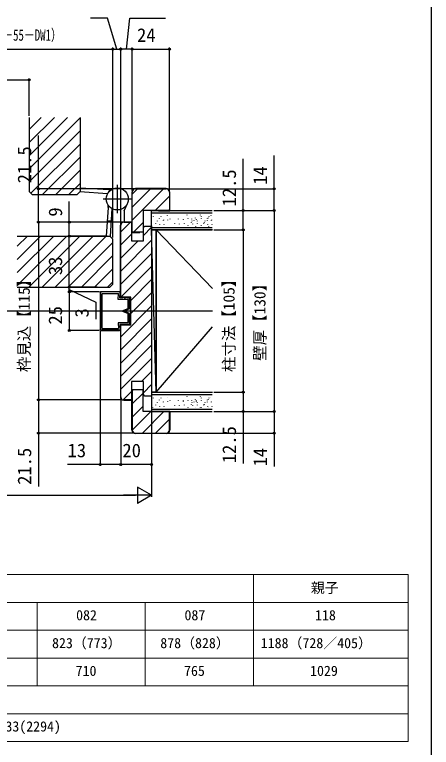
# Model space of a CAD drawing. Units: millimetres, scale not verified. Extents: x -525 to 525, y -783 to 779.
# Drawn here: x 255.5 to 525, y -401 to 72.9 of the extents above; entities that cross this region are included whole.
import ezdxf
from ezdxf.enums import TextEntityAlignment as Align

# ---------------------------------------------------------------- set-up
doc = ezdxf.new("R2010")
doc.units = ezdxf.units.MM
doc.header["$LTSCALE"] = 4
doc.layers.add('0-1_TABLE1', color=7, linetype='Continuous', lineweight=18)
for name, color, linetype in [('0-3_YKK_11', 7, 'Continuous'), ('0-4_YKK_12', 2, 'Continuous'), ('0-5_YKK_13', 4, 'Continuous'), ('0-7_YKK_D', 6, 'Continuous'), ('0-8_YKK_ZWAK', 7, 'Continuous'), ('0-9_YSS_K', 3, 'Continuous'), ('0-A_YSS_KE', 3, 'Continuous')]:
    doc.layers.add(name, color=color, linetype=linetype)
doc.styles.add('ＭＳ ゴシック', font='')
doc.styles.get('ＭＳ ゴシック').set_extended_font_data('MS Gothic')

msp = doc.modelspace()

# ---------------------------------------------------------------- linework, layer by layer
at = {"layer": '0-1_TABLE1'}
for p, q in [((-200, -289.3), (510, -289.3)), ((410, -289.3), (410, -361.3)), ((510, -289.3), (510, -397.3)), ((-120, -307.3), (510, -307.3)), ((270, -307.3), (270, -361.3)), ((340, -307.3), (340, -361.3)), ((-120, -325.3), (510, -325.3)), ((-120, -343.3), (510, -343.3)), ((-120, -361.3), (510, -361.3)), ((-120, -379.3), (510, -379.3)), ((-200, -397.3), (510, -397.3))]:
    msp.add_line(p, q, dxfattribs=at)
at = {"layer": '0-3_YKK_11'}
for points in [[(326.1, -61.098), (331.3, -61.098), (331.3, -68.098), (331.1, -68.098)], [(326.1, -61.298), (331.1, -61.298), (331.1, -73.298), (338.8, -73.298), (338.8, -64.798), (339.8, -63.798), (344.1, -63.798)], [(330.6, -112.498), (330.4, -112.498), (330.4, -109.998), (323.9, -109.998), (323.9, -63.298)], [(324.1, -174.298), (324.1, -127.798), (330.6, -127.798), (330.6, -109.798), (324.1, -109.798), (324.1, -63.298)], [(344.1, -63.798), (344.1, -173.798), (339.8, -173.798), (338.8, -172.798), (338.8, -164.298), (331.1, -164.298), (331.1, -176.298), (326.1, -176.298)], [(330.6, -125.098), (330.4, -125.098), (330.4, -127.598), (323.9, -127.598), (323.9, -174.298)], [(326.1, -176.498), (331.3, -176.498), (331.3, -169.498), (331.1, -169.498)]]:
    msp.add_lwpolyline(points, dxfattribs=at)
for centre, radius, start, end in [((326.1, -63.298), 2.2, 90.00001, 179.99999), ((326.1, -63.298), 2, 90.00001, 179.99999), ((326.1, -174.298), 2.2, 180.00001, 269.99999), ((326.1, -174.298), 2, 180.00001, 269.99999)]:
    msp.add_arc(centre, radius, start, end, dxfattribs=at)
at = {"layer": '0-4_YKK_12'}
for p, q in [((264.9, 6.5), (264.9, -41.5)), ((264.9, -1.345), (272.745, 6.5)), ((264.9, -9.83), (281.23, 6.5)), ((264.9, -18.315), (289.715, 6.5)), ((264.9, -26.801), (297.9, 6.199)), ((297.9, 6.5), (297.9, -41.5)), ((264.9, -35.286), (297.9, -2.286)), ((266.036, -42.636), (297.9, -10.771)), ((273.656, -43.5), (297.9, -19.256)), ((282.142, -43.5), (297.9, -27.742)), ((290.627, -43.5), (297.9, -36.227)), ((321.9, -37.2), (321.9, -55.4)), ((266.9, -43.5), (264.9, -41.5)), ((295.9, -43.5), (297.9, -41.5)), ((266.9, -43.5), (295.9, -43.5)), ((312.8, -46.3), (331, -46.3)), ((257.218, -70.3), (317.1, -70.3)), ((257.218, -76.909), (263.827, -70.3)), ((257.218, -85.394), (272.312, -70.3)), ((257.218, -93.879), (280.798, -70.3)), ((257.218, -102.365), (289.283, -70.3)), ((264.768, -103.3), (297.768, -70.3)), ((273.253, -103.3), (306.253, -70.3)), ((281.739, -103.3), (314.739, -70.3)), ((319.1, -72.3), (317.1, -70.3)), ((290.224, -103.3), (319.1, -74.424)), ((319.1, -101.3), (319.1, -72.3)), ((298.709, -103.3), (319.1, -82.909)), ((307.195, -103.3), (319.1, -91.395)), ((257.218, -103.3), (317.1, -103.3)), ((315.68, -103.3), (319.1, -99.88)), ((319.1, -101.3), (317.1, -103.3)), ((310.9, -106.8), (310.9, -130.8)), ((323.4, -106.3), (311.4, -106.3)), ((323.809, -109.327), (323.899, -106.83)), ((383.383, -118.8), (-52.716, -118.8)), ((311.4, -131.3), (323.4, -131.3)), ((323.899, -130.77), (323.809, -128.273))]:
    msp.add_line(p, q, dxfattribs=at)
for centre, start, end in [((311.4, -106.8), 90, 180), ((323.4, -106.8), 356.55187, 90), ((311.4, -130.8), 180, 270), ((323.4, -130.8), 270, 3.44813)]:
    msp.add_arc(centre, 0.5, start, end, dxfattribs=at)
at = {"layer": '0-5_YKK_13'}
for p, q in [((315.676, -42.884), (297.701, -41.699)), ((316.374, -40.424), (297.9, -39.207)), ((316.344, -40.422), (317.925, -40.417)), ((316.024, -51.826), (314.807, -70.3)), ((316.022, -51.856), (316.017, -50.275)), ((326.4, -53.904), (328.41, -49.133)), ((318.484, -52.524), (317.299, -70.499)), ((326.4, -53.904), (326.4, -61.3)), ((315.472, -60.212), (317.966, -60.376)), ((311.05, -106.8), (311.05, -130.8)), ((323.4, -106.45), (311.4, -106.45)), ((312.1, -129.8), (312.1, -107.8)), ((312.4, -107.5), (322.657, -107.5)), ((322.485, -111.25), (322.657, -107.5)), ((323.6, -110.2), (323.749, -106.821)), ((328.55, -111.25), (322.485, -111.25)), ((325.4, -110.2), (323.6, -110.2)), ((326.5, -110.2), (325.5, -109.8)), ((325.5, -109.8), (325.5, -110.2)), ((326.5, -110.2), (327.2, -110.2)), ((328.2, -110.2), (327.2, -109.8)), ((327.2, -109.8), (327.2, -110.2)), ((328.9, -110.2), (328.2, -110.2)), ((328.85, -116.987), (328.85, -111.55)), ((328.9, -109.8), (329.9, -110.8)), ((328.9, -109.8), (328.9, -110.2)), ((329.9, -117.3), (329.9, -110.8)), ((328.663, -117.265), (324.9, -118.8)), ((329.9, -117.3), (326.223, -118.8)), ((328.663, -120.335), (324.9, -118.8)), ((329.9, -120.3), (326.223, -118.8)), ((328.85, -126.05), (328.85, -120.613)), ((329.9, -126.8), (329.9, -120.3)), ((328.55, -126.35), (322.485, -126.35)), ((322.485, -126.35), (322.657, -130.1)), ((323.6, -127.4), (323.749, -130.779)), ((325.4, -127.4), (323.6, -127.4)), ((326.5, -127.4), (325.5, -127.8)), ((325.5, -127.8), (325.5, -127.4)), ((326.5, -127.4), (327.2, -127.4)), ((328.2, -127.4), (327.2, -127.8)), ((327.2, -127.8), (327.2, -127.4)), ((328.9, -127.4), (328.2, -127.4)), ((328.9, -127.8), (329.9, -126.8)), ((328.9, -127.8), (328.9, -127.4)), ((323.4, -131.15), (311.4, -131.15)), ((312.4, -130.1), (322.657, -130.1))]:
    msp.add_line(p, q, dxfattribs=at)
msp.add_circle((321.9, -46.3), 7.1, dxfattribs=at)
for centre, radius, start, end in [((311.4, -106.8), 0.35, 90, 180), ((312.4, -107.8), 0.3, 90, 180), ((323.4, -106.8), 0.35, 356.55187, 90), ((328.55, -111.55), 0.3, 0, 90), ((328.55, -116.987), 0.3, 292.195, 0), ((328.55, -120.613), 0.3, 0, 67.805), ((328.55, -126.05), 0.3, 270, 0), ((311.4, -130.8), 0.35, 180, 270), ((312.4, -129.8), 0.3, 180, 270), ((323.4, -130.8), 0.35, 270, 3.44813)]:
    msp.add_arc(centre, radius, start, end, dxfattribs=at)
at = {"layer": '0-7_YKK_D'}
for p, q in [((204.1, 50.7), (319.1, 50.7)), ((319.1, -71.3), (319.1, 51.7)), ((319.1, -71.3), (319.1, 51.7)), ((319.1, 50.7), (324.1, 50.7)), ((324.1, -62.3), (324.1, 51.7)), ((324.1, -62.3), (324.1, 51.7)), ((331.601, 50.7), (324.1, 50.7)), ((331.601, -40.748), (331.601, 51.7)), ((331.601, -40.748), (331.601, 51.7)), ((331.601, 50.7), (355.6, 50.7)), ((355.6, -40.799), (355.6, 51.7)), ((65.7, 30.7), (264.9, 30.7)), ((264.9, 7.5), (264.9, 31.7)), ((332.6, -39.799), (269.9, -39.799)), ((354.6, -39.799), (424.316, -39.799)), ((384.316, -53.799), (424.316, -53.799)), ((384.316, -53.799), (404.316, -53.799)), ((384.316, -53.799), (424.316, -53.799)), ((423.316, -53.799), (423.316, -183.801)), ((325.1, -61.298), (269.9, -61.298)), ((325.1, -61.298), (269.9, -61.298)), ((270.9, -61.298), (270.9, -176.298)), ((324.9, -61.3), (289.9, -61.3)), ((384.316, -66.299), (404.316, -66.299)), ((384.316, -66.299), (404.316, -66.299)), ((403.316, -66.299), (403.316, -171.301)), ((315.325, -70.3), (289.9, -70.3)), ((314.6, -70.3), (289.9, -70.3)), ((290.9, -103.3), (290.9, -70.3)), ((308.961, -103.3), (289.9, -103.3)), ((307.961, -103.302), (289.9, -103.302)), ((290.9, -103.302), (290.9, -100.752)), ((290.9, -106.3), (290.9, -103.302)), ((290.9, -106.3), (290.9, -103.302)), ((310.4, -106.3), (289.9, -106.3)), ((310.4, -106.3), (289.9, -106.3)), ((290.9, -106.3), (290.9, -108.85)), ((290.9, -106.3), (290.9, -131.3)), ((310.4, -131.3), (289.9, -131.3)), ((310.9, -131.798), (310.9, -218.997)), ((324.101, -175.354), (324.101, -218.997)), ((324.101, -175.354), (324.101, -218.997)), ((344.1, -174.798), (344.1, -238.997)), ((344.1, -174.798), (344.1, -218.997)), ((384.315, -171.301), (404.316, -171.301)), ((384.316, -171.301), (404.316, -171.301)), ((325.1, -176.298), (269.9, -176.298)), ((325.1, -176.298), (269.9, -176.298)), ((384.316, -183.801), (424.316, -183.801)), ((384.316, -183.801), (404.316, -183.801)), ((384.316, -183.801), (424.316, -183.801)), ((332.6, -197.797), (269.9, -197.797)), ((354.6, -197.797), (424.316, -197.797)), ((344.1, -217.997), (324.101, -217.997)), ((344.1, -237.997), (335.007, -232.747)), ((335.007, -232.747), (335.007, -243.247)), ((-3, -237.997), (333.6, -237.997)), ((344.1, -237.997), (325.913, -237.997)), ((344.1, -237.997), (335.007, -243.247))]:
    msp.add_line(p, q, dxfattribs=at)
for points in [[(321.6, 50.7), (315.549, 70.7), (304.594, 70.7)], [(327.85, 50.7), (330.125, 70.7), (353.08, 70.7)], [(270.9, -61.298), (270.9, -39.799), (270.9, -5.295)], [(423.316, -53.799), (423.316, -39.799), (423.316, -18.181)], [(403.316, -66.299), (403.316, -53.799), (403.316, -20.249)], [(290.9, -70.3), (290.9, -61.3), (290.9, -47.932)], [(290.9, -104.801), (308.029, -113.125), (308.029, -124.079)], [(403.316, -171.301), (403.316, -183.801), (403.316, -217.351)], [(270.9, -176.298), (270.9, -197.797), (270.9, -232.302)], [(423.316, -183.801), (423.316, -197.797), (423.316, -219.415)], [(324.101, -217.997), (310.9, -217.997), (289.623, -217.997)]]:
    msp.add_lwpolyline(points, dxfattribs=at)
for centre in [(319.1, 50.7), (319.1, 50.7), (324.1, 50.7), (324.1, 50.7), (331.601, 50.7), (331.601, 50.7), (355.6, 50.7), (264.9, 30.7), (270.9, -39.799), (423.316, -39.799), (403.316, -53.799), (423.316, -53.799), (423.316, -53.799), (270.9, -61.298), (270.9, -61.298), (290.9, -61.3), (403.316, -66.299), (403.316, -66.299), (290.9, -70.3), (290.9, -70.3), (290.9, -103.3), (290.9, -103.302), (290.9, -106.3), (290.9, -106.3), (290.9, -131.3), (403.316, -171.301), (403.316, -171.301), (270.9, -176.298), (270.9, -176.298), (403.316, -183.801), (423.316, -183.801), (423.316, -183.801), (270.9, -197.797), (423.316, -197.797), (310.9, -217.997), (324.101, -217.997), (324.101, -217.997), (344.1, -217.997)]:
    msp.add_circle(centre, 0.637, dxfattribs=at)
at = {"layer": '0-8_YKK_ZWAK'}
msp.add_lwpolyline([(-525, -783.3), (525, -783.3), (525, 746.7)], dxfattribs=at)
at = {"layer": '0-9_YSS_K'}
for p, q in [((331.6, -43.097), (334.898, -39.799)), ((331.6, -51.582), (343.383, -39.799)), ((331.6, -60.068), (351.868, -39.799)), ((346.353, -53.799), (355.6, -44.553)), ((344.1, -53.799), (383.316, -53.799)), ((344.1, -66.299), (344.1, -53.799)), ((344.1, -55.299), (383.316, -55.299)), ((354.839, -53.799), (355.6, -53.038)), ((366.93, -56.558), (366.93, -56.758)), ((375.409, -56.558), (375.409, -56.758)), ((324.1, -67.568), (330.369, -61.298)), ((332.353, -67.799), (338.6, -61.553)), ((345.175, -57.343), (345.175, -57.543)), ((347.613, -60.434), (347.613, -60.634)), ((349.1, -58.801), (349.1, -59.001)), ((350.109, -57.343), (350.109, -57.543)), ((351.65, -59.985), (351.65, -60.185)), ((351.791, -59.698), (351.791, -59.898)), ((354.146, -56.895), (354.146, -57.095)), ((354.482, -59.81), (354.482, -60.01)), ((355.911, -59.2), (355.911, -59.4)), ((361.323, -59.138), (361.323, -59.338)), ((364.434, -59.649), (364.434, -59.849)), ((364.463, -59.25), (364.463, -59.45)), ((367.603, -58.913), (367.603, -59.113)), ((369.705, -61.555), (369.705, -61.755)), ((369.802, -59.138), (369.802, -59.338)), ((370.07, -60.371), (370.07, -60.571)), ((371.499, -59.985), (371.499, -60.185)), ((372.201, -58.465), (372.201, -58.665)), ((372.912, -59.649), (372.912, -59.849)), ((372.942, -59.25), (372.942, -59.45)), ((373.657, -60.434), (373.657, -60.634)), ((376.082, -58.913), (376.082, -59.113)), ((376.153, -57.343), (376.153, -57.543)), ((378.183, -61.555), (378.183, -61.755)), ((378.549, -60.371), (378.549, -60.571)), ((378.591, -60.434), (378.591, -60.634)), ((379.977, -59.985), (379.977, -60.185)), ((380.078, -58.801), (380.078, -59.001)), ((380.679, -58.465), (380.679, -58.665)), ((381.087, -57.343), (381.087, -57.543)), ((382.474, -56.895), (382.474, -57.095)), ((382.628, -59.985), (382.628, -60.185)), ((382.769, -59.698), (382.769, -59.898)), ((338.8, -69.838), (344.1, -64.538)), ((344.1, -64.799), (383.316, -64.799)), ((344.1, -66.299), (383.316, -66.299)), ((347.1, -66.299), (344.1, -66.299)), ((344.585, -63.574), (344.585, -63.774)), ((346.603, -61.892), (346.603, -62.092)), ((383.516, -66.299), (347.1, -66.3)), ((347.1, -66.299), (347.1, -171.299)), ((347.1, -66.3), (383.516, -104.109)), ((347.1, -171.3), (347.1, -66.3)), ((349.295, -62.789), (349.295, -62.989)), ((351.986, -62.901), (351.986, -63.101)), ((358.827, -62.228), (358.827, -62.428)), ((361.967, -62.34), (361.967, -62.54)), ((365.107, -62.004), (365.107, -62.204)), ((367.574, -63.462), (367.574, -63.662)), ((370.445, -62.34), (370.445, -62.54)), ((372.508, -63.798), (372.508, -63.998)), ((373.585, -62.004), (373.585, -62.204)), ((375.563, -63.574), (375.563, -63.774)), ((376.052, -63.462), (376.052, -63.662)), ((377.582, -61.892), (377.582, -62.092)), ((380.273, -62.789), (380.273, -62.989)), ((380.987, -63.798), (380.987, -63.998)), ((382.965, -62.901), (382.965, -63.101)), ((324.1, -76.053), (331.1, -69.053)), ((324.1, -93.023), (344.1, -73.023)), ((324.1, -84.538), (335.34, -73.298)), ((324.1, -101.509), (344.1, -81.509)), ((324.296, -109.798), (344.1, -89.994)), ((330.6, -111.979), (344.1, -98.479)), ((330.6, -120.465), (344.1, -106.965)), ((324.1, -135.45), (344.1, -115.45)), ((324.1, -143.935), (344.1, -123.935)), ((324.1, -152.42), (344.1, -132.42)), ((347.1, -171.3), (383.516, -129.044)), ((324.1, -160.906), (344.1, -140.906)), ((324.1, -169.391), (344.1, -149.391)), ((337.678, -164.298), (344.1, -157.876)), ((331.6, -170.376), (332.179, -169.797)), ((338.8, -171.661), (344.1, -166.361)), ((325.715, -176.261), (331.1, -170.876)), ((331.6, -178.861), (338.6, -171.861)), ((347.1, -171.299), (344.1, -171.299)), ((344.1, -171.3), (344.1, -183.801)), ((344.1, -171.301), (383.316, -171.301)), ((344.1, -172.801), (383.316, -172.801)), ((345.175, -174.845), (345.175, -175.045)), ((347.1, -171.3), (383.516, -171.301)), ((350.109, -174.845), (350.109, -175.045)), ((354.146, -174.396), (354.146, -174.596)), ((366.93, -174.06), (366.93, -174.26)), ((375.409, -174.06), (375.409, -174.26)), ((376.153, -174.845), (376.153, -175.045)), ((381.087, -174.845), (381.087, -175.045)), ((382.474, -174.396), (382.474, -174.596)), ((346.603, -179.393), (346.603, -179.593)), ((347.613, -177.935), (347.613, -178.135)), ((349.1, -176.302), (349.1, -176.502)), ((351.65, -177.487), (351.65, -177.687)), ((351.791, -177.2), (351.791, -177.4)), ((354.482, -177.312), (354.482, -177.512)), ((355.911, -176.702), (355.911, -176.902)), ((358.827, -179.729), (358.827, -179.929)), ((361.323, -176.639), (361.323, -176.839)), ((361.967, -179.842), (361.967, -180.042)), ((364.434, -177.15), (364.434, -177.35)), ((364.463, -176.751), (364.463, -176.951)), ((365.107, -179.505), (365.107, -179.705)), ((367.603, -176.415), (367.603, -176.615)), ((369.705, -179.057), (369.705, -179.257)), ((369.802, -176.639), (369.802, -176.839)), ((370.07, -177.872), (370.07, -178.072)), ((370.445, -179.842), (370.445, -180.042)), ((371.499, -177.487), (371.499, -177.687)), ((372.201, -175.966), (372.201, -176.166)), ((372.912, -177.15), (372.912, -177.35)), ((372.942, -176.751), (372.942, -176.951)), ((373.585, -179.505), (373.585, -179.705)), ((373.657, -177.935), (373.657, -178.135)), ((376.082, -176.415), (376.082, -176.615)), ((377.582, -179.393), (377.582, -179.593)), ((378.183, -179.057), (378.183, -179.257)), ((378.549, -177.872), (378.549, -178.072)), ((378.591, -177.935), (378.591, -178.135)), ((379.977, -177.487), (379.977, -177.687)), ((380.078, -176.302), (380.078, -176.502)), ((380.679, -175.966), (380.679, -176.166)), ((382.628, -177.487), (382.628, -177.687)), ((382.769, -177.2), (382.769, -177.4)), ((331.6, -187.347), (338.6, -180.347)), ((331.6, -195.832), (343.635, -183.797)), ((338.12, -197.797), (352.12, -183.797)), ((344.1, -182.301), (383.316, -182.301)), ((344.1, -183.801), (383.316, -183.801)), ((344.585, -181.075), (344.585, -181.275)), ((349.295, -180.29), (349.295, -180.49)), ((351.986, -180.402), (351.986, -180.602)), ((367.574, -180.963), (367.574, -181.163)), ((372.508, -181.299), (372.508, -181.499)), ((375.563, -181.075), (375.563, -181.275)), ((376.052, -180.963), (376.052, -181.163)), ((380.273, -180.29), (380.273, -180.49)), ((380.987, -181.299), (380.987, -181.499)), ((382.965, -180.402), (382.965, -180.602)), ((346.605, -197.797), (355.6, -188.803))]:
    msp.add_line(p, q, dxfattribs=at)
msp.add_lwpolyline([(347.1, -171.299), (344.1, -66.299), (344.1, -171.299)], dxfattribs=at)
at = {"layer": '0-A_YSS_KE'}
for p, q in [((353.6, -39.599), (333.6, -39.599)), ((333.6, -39.799), (353.6, -39.799)), ((323.9, -109.7), (323.9, -63.3)), ((333.6, -197.797), (353.6, -197.797)), ((353.6, -197.997), (333.6, -197.997))]:
    msp.add_line(p, q, dxfattribs=at)
for points in [[(331.4, -41.799), (331.4, -67.999), (336.6, -67.999), (336.6, -67.799)], [(338.6, -67.799), (331.6, -67.799), (331.6, -41.799)], [(355.6, -41.799), (355.6, -53.799), (338.6, -53.799), (338.6, -67.799)], [(348.6, -53.799), (348.6, -53.999), (355.8, -53.999), (355.8, -41.799)], [(331.4, -195.797), (331.4, -169.597), (336.6, -169.597), (336.6, -169.797)], [(338.6, -169.797), (331.6, -169.797), (331.6, -195.797)], [(355.6, -195.797), (355.6, -183.797), (338.6, -183.797), (338.6, -169.797)], [(348.6, -183.797), (348.6, -183.597), (355.8, -183.597), (355.8, -195.797)]]:
    msp.add_lwpolyline(points, dxfattribs=at)
for centre, radius, start, end in [((333.6, -41.799), 2.2, 90, 180), ((333.6, -41.799), 2, 90, 180), ((353.6, -41.799), 2.2, 0, 90), ((353.6, -41.799), 2, 0, 90), ((333.6, -195.797), 2.2, 180, 270), ((333.6, -195.797), 2, 180, 270), ((353.6, -195.797), 2, 270, 0), ((353.6, -195.797), 2.2, 270, 0)]:
    msp.add_arc(centre, radius, start, end, dxfattribs=at)

# ---------------------------------------------------------------- texts
at = {"layer": '0-1_TABLE1', "style": 'ＭＳ ゴシック'}
for s, p in [('親子', (447.088, -303.081)), ('082', (295.284, -320.8)), ('087', (365.361, -320.8)), ('118', (449.798, -320.8)), ('823（773）', (279.713, -338.851)), ('878（828）', (349.713, -338.851)), ('1188（728／405）', (414.693, -338.851)), ('710', (294.977, -356.8)), ('765', (365.08, -356.8)), ('1029', (446.577, -356.8)), ('2033（1994）、2333(2294)', (177.679, -392.774))]:
    msp.add_text(s, height=6.598, dxfattribs=at).set_placement(p, align=Align.BOTTOM_LEFT)
at = {"layer": '0-7_YKK_D', "style": 'ＭＳ ゴシック', "width": 0.7}
msp.add_text('子ドアDW1（W－55－DW1）', height=7.331, dxfattribs=at).set_placement((205.58, 53.893), align=Align.BOTTOM_LEFT)
at = {"layer": '0-7_YKK_D', "style": 'ＭＳ ゴシック'}
for s, p in [('24', (334.703, 52.7)), ('13', (289.782, -215.997)), ('20', (325.237, -215.997))]:
    msp.add_text(s, height=8.798, dxfattribs=at).set_placement(p, align=Align.BOTTOM_LEFT)
for s, height, p in [('21.5', 8.798, (268.9, -36.136)), ('12.5', 8.798, (401.316, -51.09)), ('14', 8.798, (421.316, -37.09)), ('9', 8.798, (288.9, -57.705)), ('33', 8.798, (288.9, -95.527)), ('枠見込【115】', 7.331, (267.536, -158.315)), ('柱寸法【105】', 7.331, (399.953, -158.26)), ('壁厚【130】', 7.331, (419.953, -151.016)), ('25', 8.798, (288.9, -127.527)), ('3', 8.798, (306.029, -122.966)), ('12.5', 8.798, (401.316, -217.192)), ('21.5', 8.798, (268.9, -231.188)), ('14', 8.798, (421.316, -219.256))]:
    msp.add_text(s, height=height, rotation=90, dxfattribs=at).set_placement(p, align=Align.BOTTOM_LEFT)

doc.saveas('drawing.dxf')
